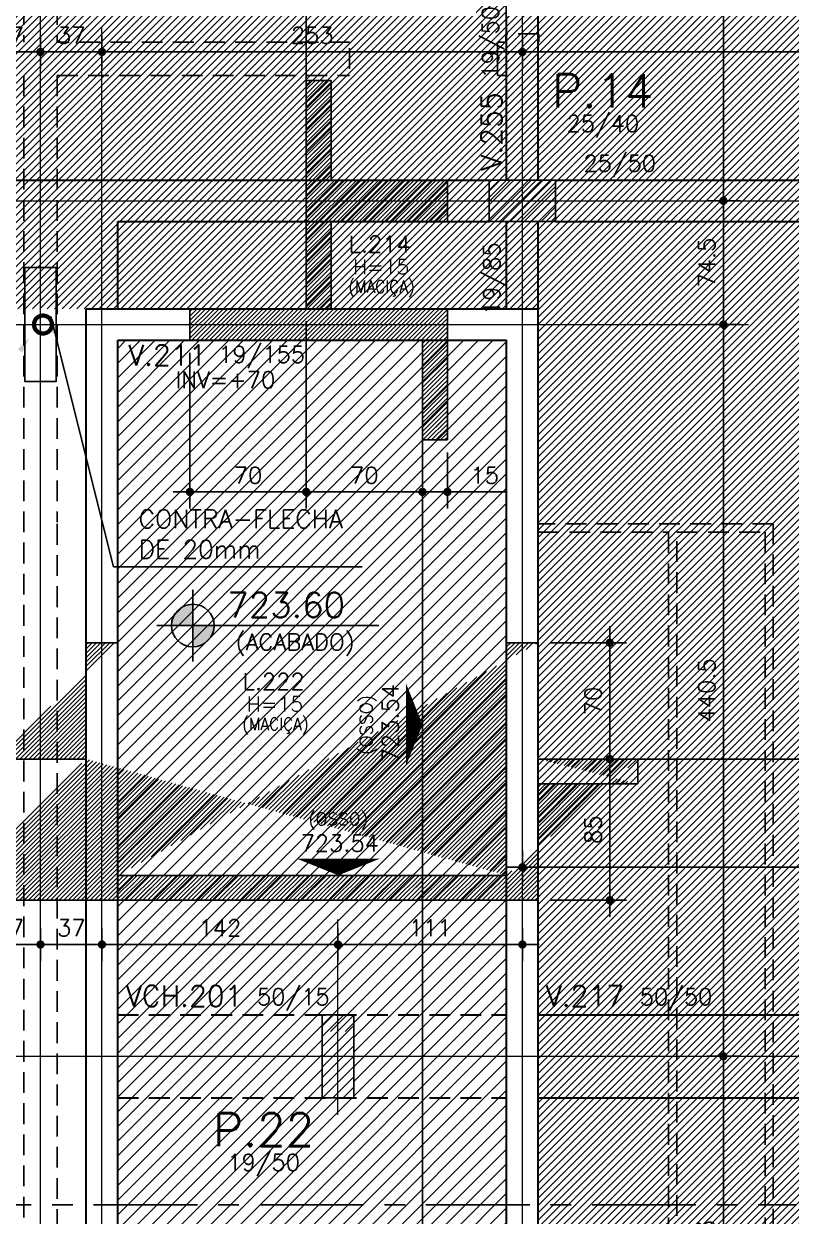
# Model space of a CAD drawing. Header units: inches. Extents: x 0 to 5940, y 0 to 4205.
# Drawn here: x 1837 to 2299, y 2613 to 3331 of the extents above; entities that cross this region are included whole.
import ezdxf
from ezdxf.enums import TextEntityAlignment as Align

# ---------------------------------------------------------------- set-up
doc = ezdxf.new("R2010")
doc.units = ezdxf.units.IN
doc.header["$LTSCALE"] = 50
doc.header["$MEASUREMENT"] = 0
doc.linetypes.add('CENTER', pattern=[2, 1.25, -0.25, 0.25, -0.25])
doc.linetypes.add('HIDDEN', pattern=[0.375, 0.25, -0.125])
for name, color, linetype in [('ALVENARIA', 10, 'HIDDEN'), ('CONTRA-FLECHA', 152, 'Continuous'), ('CORTE-FORMA', 1, 'Continuous'), ('COTA', 6, 'Continuous'), ('FO-HACHURA_PILAR-MORRE', 252, 'Continuous'), ('FO-TEXTO-LAJES', 152, 'Continuous'), ('FO-TEXTO-VIGAS', 3, 'Continuous'), ('HACHUR LAJE', 141, 'Continuous'), ('NIVEL', 3, 'Continuous'), ('NIVEL-ARQUITETURA', 3, 'Continuous'), ('P-M', 7, 'Continuous'), ('P-N', 5, 'Continuous'), ('TEXTO', 3, 'Continuous')]:
    doc.layers.add(name, color=color, linetype=linetype)
for name, color, linetype, lineweight in [('FO-Eixos', 150, 'Continuous', 5), ('FO-Textos dos pilares', 3, 'Continuous', 20), ('FO-Vigas', 2, 'Continuous', 30)]:
    doc.layers.add(name, color=color, linetype=linetype, lineweight=lineweight)
doc.styles.add('ROMANS', font='romans.shx')
doc.dimstyles.new('COTA_50', dxfattribs={"dimscale": 5, "dimtxt": 2, "dimasz": 1, "dimexe": 2, "dimexo": 1.5, "dimgap": 1, "dimtad": 1, "dimzin": 12, "dimdsep": 46, "dimtxsty": 'ROMANS', "dimblk1": 'COTA', "dimblk2": 'COTA', "dimsah": 1, "dimcen": -4, "dimdle": 1.5, "dimclrd": 6, "dimclre": 6, "dimclrt": 3, "dimadec": 0, "dimazin": 0, "dimtfac": 1, "dimtofl": 0, "dimtmove": 0, "dimatfit": 3, "dimldrblk": 'COTA', "dimfxl": 1, "dimtolj": 1, "dimtzin": 12, "dimarcsym": 0})
doc.dimstyles.new('NOTA', dxfattribs={"dimscale": 5, "dimtxt": 2, "dimasz": 2, "dimexe": 1.5, "dimexo": 2, "dimgap": 1, "dimtad": 1, "dimdec": 1, "dimzin": 12, "dimdsep": 46, "dimtxsty": 'ROMANS', "dimcen": 0.09, "dimclrd": 8, "dimclre": 8, "dimclrt": 3, "dimadec": 0, "dimazin": 0, "dimtfac": 1, "dimtdec": 1, "dimtofl": 0, "dimtmove": 0, "dimatfit": 3, "dimfxl": 1, "dimtolj": 1, "dimtzin": 12, "dimarcsym": 0})
pattern_1 = [(45, (-4340.959, 9121.8574), (-3.0935922, 3.0935922), [])]
pattern_2 = [(45, (-4662.459, 9121.8574), (-1.3258252, 1.3258252), [])]

# ---------------------------------------------------------------- blocks, each defined once
blk = doc.blocks.new('COTA')
at = {"layer": 'COTA'}
for p, q in [((0, -2), (0, 2)), ((2, 0), (-2, 0))]:
    blk.add_line(p, q, dxfattribs=at)
at = {"layer": 'COTA', "const_width": 0.5}
blk.add_lwpolyline([(-0.25, 0, 1), (0.25, 0, 1)], format="xyb", close=True, dxfattribs=at)
blk = doc.blocks.new('*D26')
at = {"layer": 'COTA', "color": 6, "lineweight": -2, "transparency": 16777216}
for p, q in [((2007.19, 3152.21), (2007.19, 3039.45)), ((2077.19, 3051.98), (2077.19, 3039.45)), ((2012.19, 3049.45), (2072.19, 3049.45))]:
    blk.add_line(p, q, dxfattribs=at)
at = {"layer": 'Defpoints', "color": 0, "transparency": 16777216}
for p in [(2007.19, 3159.71), (2077.19, 3059.48), (2077.19, 3049.45)]:
    blk.add_point(p, dxfattribs=at)
at = {"layer": 'COTA', "color": 6, "lineweight": -2, "transparency": 16777216, "xscale": 5, "yscale": 5, "zscale": 5, "rotation": 180}
blk.add_blockref('COTA', (2007.19, 3049.45), dxfattribs=at)
at = {"layer": 'COTA', "color": 6, "lineweight": -2, "transparency": 16777216, "xscale": 5, "yscale": 5, "zscale": 5}
blk.add_blockref('COTA', (2077.19, 3049.45), dxfattribs=at)
at = {"layer": 'COTA', "color": 3, "transparency": 16777216, "insert": (2042.19, 3059.45), "char_height": 10, "attachment_point": 5, "style": 'ROMANS'}
blk.add_mtext('\\A1;70', dxfattribs=at)
blk = doc.blocks.new('*D27')
at = {"layer": 'COTA', "color": 6, "lineweight": -2, "transparency": 16777216}
for p, q in [((2092.19, 3073.21), (2092.19, 3039.45)), ((2072.19, 3049.45), (2067.19, 3049.45)), ((2077.19, 3049.97), (2077.19, 3039.45)), ((2097.19, 3049.45), (2126.95, 3049.45))]:
    blk.add_line(p, q, dxfattribs=at)
at = {"layer": 'Defpoints', "color": 0, "transparency": 16777216}
for p in [(2092.19, 3080.71), (2077.19, 3057.47), (2092.19, 3049.45)]:
    blk.add_point(p, dxfattribs=at)
at = {"layer": 'COTA', "color": 6, "lineweight": -2, "transparency": 16777216, "xscale": 5, "yscale": 5, "zscale": 5}
blk.add_blockref('COTA', (2077.19, 3049.45), dxfattribs=at)
at = {"layer": 'COTA', "color": 6, "lineweight": -2, "transparency": 16777216, "xscale": 5, "yscale": 5, "zscale": 5, "rotation": 180}
blk.add_blockref('COTA', (2092.19, 3049.45), dxfattribs=at)
at = {"layer": 'COTA', "color": 3, "transparency": 16777216, "insert": (2114.57, 3059.45), "char_height": 10, "attachment_point": 5, "style": 'ROMANS'}
blk.add_mtext('\\A1;15', dxfattribs=at)
blk = doc.blocks.new('*D28')
at = {"layer": 'COTA', "color": 6, "lineweight": -2, "transparency": 16777216}
for p, q in [((1937.19, 3133.21), (1937.19, 3039.45)), ((2007.19, 3072.54), (2007.19, 3039.45)), ((2002.19, 3049.45), (1942.19, 3049.45))]:
    blk.add_line(p, q, dxfattribs=at)
at = {"layer": 'Defpoints', "color": 0, "transparency": 16777216}
for p in [(1937.19, 3140.71), (2007.19, 3080.04), (1937.19, 3049.45)]:
    blk.add_point(p, dxfattribs=at)
at = {"layer": 'COTA', "color": 6, "lineweight": -2, "transparency": 16777216, "xscale": 5, "yscale": 5, "zscale": 5, "rotation": 180}
blk.add_blockref('COTA', (1937.19, 3049.45), dxfattribs=at)
at = {"layer": 'COTA', "color": 6, "lineweight": -2, "transparency": 16777216, "xscale": 5, "yscale": 5, "zscale": 5}
blk.add_blockref('COTA', (2007.19, 3049.45), dxfattribs=at)
at = {"layer": 'COTA', "color": 3, "transparency": 16777216, "insert": (1972.19, 3059.45), "char_height": 10, "attachment_point": 5, "style": 'ROMANS'}
blk.add_mtext('\\A1;70', dxfattribs=at)
blk = doc.blocks.new('*D82')
at = {"layer": 'COTA', "color": 6, "lineweight": -2, "transparency": 16777216}
for p, q in [((1810.3, 3314.53), (1810.3, 3324.31)), ((1847.3, 3314.53), (1847.3, 3324.31)), ((1815.3, 3314.31), (1842.3, 3314.31))]:
    blk.add_line(p, q, dxfattribs=at)
at = {"layer": 'Defpoints', "color": 0, "transparency": 16777216}
for p in [(1847.3, 3314.31), (1810.3, 3307.03), (1847.3, 3307.03)]:
    blk.add_point(p, dxfattribs=at)
at = {"layer": 'COTA', "color": 6, "lineweight": -2, "transparency": 16777216, "xscale": 5, "yscale": 5, "zscale": 5, "rotation": 180}
blk.add_blockref('COTA', (1810.3, 3314.31), dxfattribs=at)
at = {"layer": 'COTA', "color": 6, "lineweight": -2, "transparency": 16777216, "xscale": 5, "yscale": 5, "zscale": 5}
blk.add_blockref('COTA', (1847.3, 3314.31), dxfattribs=at)
at = {"layer": 'COTA', "color": 3, "transparency": 16777216, "insert": (1828.8, 3324.31), "char_height": 10, "attachment_point": 5, "style": 'ROMANS'}
blk.add_mtext('\\A1;37', dxfattribs=at)
blk = doc.blocks.new('*D83')
at = {"layer": 'COTA', "color": 6, "lineweight": -2, "transparency": 16777216}
for p, q in [((1847.3, 3314.53), (1847.3, 3324.31)), ((1884.3, 3314.53), (1884.3, 3324.31)), ((1852.3, 3314.31), (1879.3, 3314.31))]:
    blk.add_line(p, q, dxfattribs=at)
at = {"layer": 'Defpoints', "color": 0, "transparency": 16777216}
for p in [(1884.3, 3314.31), (1847.3, 3307.03), (1884.3, 3307.03)]:
    blk.add_point(p, dxfattribs=at)
at = {"layer": 'COTA', "color": 6, "lineweight": -2, "transparency": 16777216, "xscale": 5, "yscale": 5, "zscale": 5, "rotation": 180}
blk.add_blockref('COTA', (1847.3, 3314.31), dxfattribs=at)
at = {"layer": 'COTA', "color": 6, "lineweight": -2, "transparency": 16777216, "xscale": 5, "yscale": 5, "zscale": 5}
blk.add_blockref('COTA', (1884.3, 3314.31), dxfattribs=at)
at = {"layer": 'COTA', "color": 3, "transparency": 16777216, "insert": (1865.8, 3324.31), "char_height": 10, "attachment_point": 5, "style": 'ROMANS'}
blk.add_mtext('\\A1;37', dxfattribs=at)
blk = doc.blocks.new('*D84')
at = {"layer": 'COTA', "color": 6, "lineweight": -2, "transparency": 16777216}
for p, q in [((1884.3, 3313.06), (1884.3, 3324.31)), ((2137.3, 3313.06), (2137.3, 3324.31)), ((1889.3, 3314.31), (2132.3, 3314.31))]:
    blk.add_line(p, q, dxfattribs=at)
at = {"layer": 'Defpoints', "color": 0, "transparency": 16777216}
for p in [(2137.3, 3314.31), (1884.3, 3305.56), (2137.3, 3305.56)]:
    blk.add_point(p, dxfattribs=at)
at = {"layer": 'COTA', "color": 6, "lineweight": -2, "transparency": 16777216, "xscale": 5, "yscale": 5, "zscale": 5, "rotation": 180}
blk.add_blockref('COTA', (1884.3, 3314.31), dxfattribs=at)
at = {"layer": 'COTA', "color": 6, "lineweight": -2, "transparency": 16777216, "xscale": 5, "yscale": 5, "zscale": 5}
blk.add_blockref('COTA', (2137.3, 3314.31), dxfattribs=at)
at = {"layer": 'COTA', "color": 3, "transparency": 16777216, "insert": (2010.8, 3324.31), "char_height": 10, "attachment_point": 5, "style": 'ROMANS'}
blk.add_mtext('\\A1;253', dxfattribs=at)
blk = doc.blocks.new('*D85')
at = {"layer": 'COTA', "color": 6, "lineweight": -2, "transparency": 16777216}
for p, q in [((2137.3, 3313), (2137.3, 3324.31)), ((2650.3, 3313), (2650.3, 3324.31)), ((2142.3, 3314.31), (2645.3, 3314.31))]:
    blk.add_line(p, q, dxfattribs=at)
at = {"layer": 'Defpoints', "color": 0, "transparency": 16777216}
for p in [(2650.3, 3314.31), (2137.3, 3305.5), (2650.3, 3305.5)]:
    blk.add_point(p, dxfattribs=at)
at = {"layer": 'COTA', "color": 6, "lineweight": -2, "transparency": 16777216, "xscale": 5, "yscale": 5, "zscale": 5, "rotation": 180}
blk.add_blockref('COTA', (2137.3, 3314.31), dxfattribs=at)
at = {"layer": 'COTA', "color": 6, "lineweight": -2, "transparency": 16777216, "xscale": 5, "yscale": 5, "zscale": 5}
blk.add_blockref('COTA', (2650.3, 3314.31), dxfattribs=at)
at = {"layer": 'COTA', "color": 3, "transparency": 16777216, "insert": (2393.8, 3324.31), "char_height": 10, "attachment_point": 5, "style": 'ROMANS'}
blk.add_mtext('\\A1;513', dxfattribs=at)
blk = doc.blocks.new('*D95')
at = {"layer": 'COTA', "color": 6, "lineweight": -2, "transparency": 16777216}
for p, q in [((2137.3, 2820.08), (2137.3, 2833.49)), ((2556.55, 2820.08), (2556.55, 2833.49)), ((2551.55, 2823.49), (2142.3, 2823.49))]:
    blk.add_line(p, q, dxfattribs=at)
at = {"layer": 'Defpoints', "color": 0, "transparency": 16777216}
for p in [(2137.3, 2823.49), (2137.3, 2812.58), (2556.55, 2812.58)]:
    blk.add_point(p, dxfattribs=at)
at = {"layer": 'COTA', "color": 6, "lineweight": -2, "transparency": 16777216, "xscale": 5, "yscale": 5, "zscale": 5, "rotation": 180}
blk.add_blockref('COTA', (2137.3, 2823.49), dxfattribs=at)
at = {"layer": 'COTA', "color": 6, "lineweight": -2, "transparency": 16777216, "xscale": 5, "yscale": 5, "zscale": 5}
blk.add_blockref('COTA', (2556.55, 2823.49), dxfattribs=at)
at = {"layer": 'COTA', "color": 3, "transparency": 16777216, "insert": (2346.93, 2833.49), "char_height": 10, "attachment_point": 5, "style": 'ROMANS'}
blk.add_mtext('\\A1;419.25', dxfattribs=at)
blk = doc.blocks.new('*D96')
at = {"layer": 'COTA', "color": 6, "lineweight": -2, "transparency": 16777216}
for p, q in [((1884.3, 2779.77), (1884.3, 2786.98)), ((2026.3, 2779.77), (2026.3, 2786.98)), ((1889.3, 2776.98), (2021.3, 2776.98))]:
    blk.add_line(p, q, dxfattribs=at)
at = {"layer": 'Defpoints', "color": 0, "transparency": 16777216}
for p in [(1884.3, 2772.27), (2026.3, 2776.98), (2026.3, 2772.27)]:
    blk.add_point(p, dxfattribs=at)
at = {"layer": 'COTA', "color": 6, "lineweight": -2, "transparency": 16777216, "xscale": 5, "yscale": 5, "zscale": 5, "rotation": 180}
blk.add_blockref('COTA', (1884.3, 2776.98), dxfattribs=at)
at = {"layer": 'COTA', "color": 6, "lineweight": -2, "transparency": 16777216, "xscale": 5, "yscale": 5, "zscale": 5}
blk.add_blockref('COTA', (2026.3, 2776.98), dxfattribs=at)
at = {"layer": 'COTA', "color": 3, "transparency": 16777216, "insert": (1955.3, 2786.98), "char_height": 10, "attachment_point": 5, "style": 'ROMANS'}
blk.add_mtext('\\A1;142', dxfattribs=at)
blk = doc.blocks.new('*D97')
at = {"layer": 'COTA', "color": 6, "lineweight": -2, "transparency": 16777216}
for p, q in [((2026.3, 2776.63), (2026.3, 2786.98)), ((2137.3, 2776.63), (2137.3, 2786.98)), ((2031.3, 2776.98), (2132.3, 2776.98))]:
    blk.add_line(p, q, dxfattribs=at)
at = {"layer": 'Defpoints', "color": 0, "transparency": 16777216}
for p in [(2137.3, 2776.98), (2026.3, 2769.13), (2137.3, 2769.13)]:
    blk.add_point(p, dxfattribs=at)
at = {"layer": 'COTA', "color": 6, "lineweight": -2, "transparency": 16777216, "xscale": 5, "yscale": 5, "zscale": 5, "rotation": 180}
blk.add_blockref('COTA', (2026.3, 2776.98), dxfattribs=at)
at = {"layer": 'COTA', "color": 6, "lineweight": -2, "transparency": 16777216, "xscale": 5, "yscale": 5, "zscale": 5}
blk.add_blockref('COTA', (2137.3, 2776.98), dxfattribs=at)
at = {"layer": 'COTA', "color": 3, "transparency": 16777216, "insert": (2081.8, 2786.98), "char_height": 10, "attachment_point": 5, "style": 'ROMANS'}
blk.add_mtext('\\A1;111', dxfattribs=at)
blk = doc.blocks.new('*D99')
at = {"layer": 'COTA', "color": 6, "lineweight": -2, "transparency": 16777216}
for p, q in [((1847.3, 2780.59), (1847.3, 2766.98)), ((1884.3, 2780.59), (1884.3, 2766.98)), ((1879.3, 2776.98), (1852.3, 2776.98))]:
    blk.add_line(p, q, dxfattribs=at)
at = {"layer": 'Defpoints', "color": 0, "transparency": 16777216}
for p in [(1847.3, 2788.09), (1884.3, 2788.09), (1847.3, 2776.98)]:
    blk.add_point(p, dxfattribs=at)
at = {"layer": 'COTA', "color": 6, "lineweight": -2, "transparency": 16777216, "xscale": 5, "yscale": 5, "zscale": 5, "rotation": 180}
blk.add_blockref('COTA', (1847.3, 2776.98), dxfattribs=at)
at = {"layer": 'COTA', "color": 6, "lineweight": -2, "transparency": 16777216, "xscale": 5, "yscale": 5, "zscale": 5}
blk.add_blockref('COTA', (1884.3, 2776.98), dxfattribs=at)
at = {"layer": 'COTA', "color": 3, "transparency": 16777216, "insert": (1865.8, 2786.98), "char_height": 10, "attachment_point": 5, "style": 'ROMANS'}
blk.add_mtext('\\A1;37', dxfattribs=at)
blk = doc.blocks.new('*D100')
at = {"layer": 'COTA', "color": 6, "lineweight": -2, "transparency": 16777216}
for p, q in [((1810.3, 2777.56), (1810.3, 2766.98)), ((1842.3, 2776.98), (1815.3, 2776.98)), ((1847.3, 2777.56), (1847.3, 2766.98))]:
    blk.add_line(p, q, dxfattribs=at)
at = {"layer": 'Defpoints', "color": 0, "transparency": 16777216}
for p in [(1810.3, 2785.06), (1847.3, 2785.06), (1810.3, 2776.98)]:
    blk.add_point(p, dxfattribs=at)
at = {"layer": 'COTA', "color": 6, "lineweight": -2, "transparency": 16777216, "xscale": 5, "yscale": 5, "zscale": 5, "rotation": 180}
blk.add_blockref('COTA', (1810.3, 2776.98), dxfattribs=at)
at = {"layer": 'COTA', "color": 6, "lineweight": -2, "transparency": 16777216, "xscale": 5, "yscale": 5, "zscale": 5}
blk.add_blockref('COTA', (1847.3, 2776.98), dxfattribs=at)
at = {"layer": 'COTA', "color": 3, "transparency": 16777216, "insert": (1828.8, 2786.98), "char_height": 10, "attachment_point": 5, "style": 'ROMANS'}
blk.add_mtext('\\A1;37', dxfattribs=at)
blk = doc.blocks.new('*D231')
at = {"layer": 'COTA', "color": 6, "lineweight": -2, "transparency": 16777216}
for p, q in [((2154.3, 2958.63), (2199.87, 2958.63)), ((2189.87, 2893.63), (2189.87, 2953.63)), ((2190.03, 2888.63), (2199.87, 2888.63))]:
    blk.add_line(p, q, dxfattribs=at)
at = {"layer": 'Defpoints', "color": 0, "transparency": 16777216}
for p in [(2146.8, 2958.63), (2189.87, 2958.63), (2182.53, 2888.63)]:
    blk.add_point(p, dxfattribs=at)
at = {"layer": 'COTA', "color": 6, "lineweight": -2, "transparency": 16777216, "xscale": 5, "yscale": 5, "zscale": 5}
for p, rotation in [((2189.87, 2958.63), 90), ((2189.87, 2888.63), 270)]:
    blk.add_blockref('COTA', p, dxfattribs=dict(at, rotation=rotation))
at = {"layer": 'COTA', "color": 3, "transparency": 16777216, "insert": (2179.87, 2923.63), "char_height": 10, "attachment_point": 5, "rotation": 90, "style": 'ROMANS'}
blk.add_mtext('\\A1;70', dxfattribs=at)
blk = doc.blocks.new('*D232')
at = {"layer": 'COTA', "color": 6, "lineweight": -2, "transparency": 16777216}
for p, q in [((2190.03, 2888.63), (2199.87, 2888.63)), ((2189.87, 2883.63), (2189.87, 2808.63)), ((2154.3, 2803.63), (2199.87, 2803.63))]:
    blk.add_line(p, q, dxfattribs=at)
at = {"layer": 'Defpoints', "color": 0, "transparency": 16777216}
for p in [(2182.53, 2888.63), (2146.8, 2803.63), (2189.87, 2803.63)]:
    blk.add_point(p, dxfattribs=at)
at = {"layer": 'COTA', "color": 6, "lineweight": -2, "transparency": 16777216, "xscale": 5, "yscale": 5, "zscale": 5}
for p, rotation in [((2189.87, 2888.63), 90), ((2189.87, 2803.63), 270)]:
    blk.add_blockref('COTA', p, dxfattribs=dict(at, rotation=rotation))
at = {"layer": 'COTA', "color": 3, "transparency": 16777216, "insert": (2179.87, 2846.13), "char_height": 10, "attachment_point": 5, "rotation": 90, "style": 'ROMANS'}
blk.add_mtext('\\A1;85', dxfattribs=at)
blk = doc.blocks.new('*D233')
at = {"layer": 'COTA', "color": 6, "lineweight": -2, "transparency": 16777216}
for p, q in [((2256.34, 3561.21), (2268.27, 3561.21)), ((2258.27, 3229.71), (2258.27, 3556.21)), ((2256.34, 3224.71), (2268.27, 3224.71))]:
    blk.add_line(p, q, dxfattribs=at)
at = {"layer": 'Defpoints', "color": 0, "transparency": 16777216}
for p in [(2248.84, 3561.21), (2258.27, 3561.21), (2248.84, 3224.71)]:
    blk.add_point(p, dxfattribs=at)
at = {"layer": 'COTA', "color": 6, "lineweight": -2, "transparency": 16777216, "xscale": 5, "yscale": 5, "zscale": 5}
for p, rotation in [((2258.27, 3561.21), 90), ((2258.27, 3224.71), 270)]:
    blk.add_blockref('COTA', p, dxfattribs=dict(at, rotation=rotation))
at = {"layer": 'COTA', "color": 3, "transparency": 16777216, "insert": (2248.27, 3392.96), "char_height": 10, "attachment_point": 5, "rotation": 90, "style": 'ROMANS'}
blk.add_mtext('\\A1;336.5', dxfattribs=at)
blk = doc.blocks.new('*D234')
at = {"layer": 'COTA', "color": 6, "lineweight": -2, "transparency": 16777216}
for p, q in [((2256.79, 3224.71), (2268.27, 3224.71)), ((2258.27, 3219.71), (2258.27, 3155.21)), ((2256.79, 3150.21), (2268.27, 3150.21))]:
    blk.add_line(p, q, dxfattribs=at)
at = {"layer": 'Defpoints', "color": 0, "transparency": 16777216}
for p in [(2249.29, 3224.71), (2249.29, 3150.21), (2258.27, 3150.21)]:
    blk.add_point(p, dxfattribs=at)
at = {"layer": 'COTA', "color": 6, "lineweight": -2, "transparency": 16777216, "xscale": 5, "yscale": 5, "zscale": 5}
for p, rotation in [((2258.27, 3224.71), 90), ((2258.27, 3150.21), 270)]:
    blk.add_blockref('COTA', p, dxfattribs=dict(at, rotation=rotation))
at = {"layer": 'COTA', "color": 3, "transparency": 16777216, "insert": (2248.27, 3187.46), "char_height": 10, "attachment_point": 5, "rotation": 90, "style": 'ROMANS'}
blk.add_mtext('\\A1;74.5', dxfattribs=at)
blk = doc.blocks.new('*D362')
at = {"layer": 'COTA', "color": 6, "lineweight": -2, "transparency": 16777216}
for p, q in [((2255.14, 2709.71), (2268.27, 2709.71)), ((2258.27, 2491.71), (2258.27, 2704.71)), ((2255.14, 2486.71), (2268.27, 2486.71))]:
    blk.add_line(p, q, dxfattribs=at)
at = {"layer": 'Defpoints', "color": 0, "transparency": 16777216}
for p in [(2247.64, 2709.71), (2258.27, 2709.71), (2247.64, 2486.71)]:
    blk.add_point(p, dxfattribs=at)
at = {"layer": 'COTA', "color": 6, "lineweight": -2, "transparency": 16777216, "xscale": 5, "yscale": 5, "zscale": 5}
for p, rotation in [((2258.27, 2709.71), 90), ((2258.27, 2486.71), 270)]:
    blk.add_blockref('COTA', p, dxfattribs=dict(at, rotation=rotation))
at = {"layer": 'COTA', "color": 3, "transparency": 16777216, "insert": (2248.27, 2598.21), "char_height": 10, "attachment_point": 5, "rotation": 90, "style": 'ROMANS'}
blk.add_mtext('\\A1;223', dxfattribs=at)
blk = doc.blocks.new('*D363')
at = {"layer": 'COTA', "color": 6, "lineweight": -2, "transparency": 16777216}
for p, q in [((2252.46, 3150.21), (2268.27, 3150.21)), ((2258.27, 2714.71), (2258.27, 3145.21)), ((2252.46, 2709.71), (2268.27, 2709.71))]:
    blk.add_line(p, q, dxfattribs=at)
at = {"layer": 'Defpoints', "color": 0, "transparency": 16777216}
for p in [(2244.96, 3150.21), (2258.27, 3150.21), (2244.96, 2709.71)]:
    blk.add_point(p, dxfattribs=at)
at = {"layer": 'COTA', "color": 6, "lineweight": -2, "transparency": 16777216, "xscale": 5, "yscale": 5, "zscale": 5}
for p, rotation in [((2258.27, 3150.21), 90), ((2258.27, 2709.71), 270)]:
    blk.add_blockref('COTA', p, dxfattribs=dict(at, rotation=rotation))
at = {"layer": 'COTA', "color": 3, "transparency": 16777216, "insert": (2248.27, 2929.96), "char_height": 10, "attachment_point": 5, "rotation": 90, "style": 'ROMANS'}
blk.add_mtext('\\A1;440.5', dxfattribs=at)

msp = doc.modelspace()

# ---------------------------------------------------------------- hatches: boundary and pattern name
at = {"layer": 'CORTE-FORMA'}
h = msp.add_hatch(dxfattribs=at)
h.set_pattern_fill('ANSI31', color=70, scale=15)
h.set_pattern_definition(pattern_2)
h.paths.add_polyline_path([(2022.192, 3237.207), (2022.192, 3297.207), (2007.192, 3297.207), (2007.192, 3159.707), (1937.192, 3159.707), (1937.192, 3140.707), (2077.192, 3140.707), (2077.192, 3080.707), (2092.192, 3080.707), (2092.192, 3159.707), (2022.192, 3159.707), (2022.192, 3212.207), (2092.192, 3212.207), (2092.192, 3237.207)])
h = msp.add_hatch(dxfattribs=at)
h.set_pattern_fill('ANSI31', color=70, scale=15)
h.set_pattern_definition(pattern_2)
edge = h.paths.add_edge_path()
edge.add_line((1487.804, 2888.63), (1487.804, 2873.63))
edge.add_line((1547.804, 2888.63), (1544.804, 2888.63))
edge.add_line((1544.804, 2888.63), (1487.804, 2888.63))
edge.add_line((1547.804, 2873.63), (1487.804, 2873.63))
edge.add_line((1547.804, 2958.63), (1547.804, 2903.63))
edge.add_line((1547.804, 2903.63), (1547.804, 2888.63))
edge.add_line((1566.804, 2958.63), (1566.804, 2818.63))
edge.add_line((1566.804, 2958.63), (1547.804, 2958.63))
edge.add_line((1547.804, 2803.63), (1547.804, 2873.63))
edge.add_line((2146.804, 2803.63), (1547.804, 2803.63))
edge.add_line((1800.804, 2818.63), (1773.804, 2818.63))
edge.add_line((1773.804, 2818.63), (1570.804, 2818.63))
edge.add_line((1570.804, 2818.63), (1566.804, 2818.63))
edge.add_line((1819.804, 2958.63), (1819.804, 2888.63))
edge.add_line((1819.804, 2958.63), (1800.804, 2958.63))
edge.add_line((1800.804, 2958.63), (1800.804, 2818.63))
edge.add_line((1874.804, 2888.63), (1859.304, 2888.63))
edge.add_line((1859.304, 2888.63), (1856.804, 2888.63))
edge.add_line((1856.804, 2888.63), (1837.804, 2888.63))
edge.add_line((1837.804, 2888.63), (1835.304, 2888.63))
edge.add_line((1835.304, 2888.63), (1819.804, 2888.63))
edge.add_line((1893.804, 2958.63), (1893.804, 2818.63))
edge.add_line((1893.804, 2958.63), (1874.804, 2958.63))
edge.add_line((1874.804, 2958.63), (1874.804, 2888.63))
edge.add_line((2127.804, 2818.63), (2123.804, 2818.63))
edge.add_line((2123.804, 2818.63), (1920.804, 2818.63))
edge.add_line((1920.804, 2818.63), (1893.804, 2818.63))
edge.add_line((2146.804, 2958.63), (2146.804, 2903.63))
edge.add_line((2146.804, 2903.63), (2146.804, 2888.63))
edge.add_line((2146.804, 2958.63), (2127.804, 2958.63))
edge.add_line((2127.804, 2958.63), (2127.804, 2818.63))
edge.add_line((2146.804, 2873.63), (2146.804, 2803.63))
edge.add_line((2206.804, 2888.63), (2206.804, 2873.63))
edge.add_line((2206.804, 2888.63), (2149.804, 2888.63))
edge.add_line((2149.804, 2888.63), (2146.804, 2888.63))
edge.add_line((2206.804, 2873.63), (2146.804, 2873.63))
at = {"layer": 'FO-HACHURA_PILAR-MORRE'}
h = msp.add_hatch(dxfattribs=at)
h.set_pattern_fill('ANSI31', color=256, scale=35)
h.set_pattern_definition(pattern_1)
h.paths.add_polyline_path([(2117.304, 3237.207), (2117.304, 3224.707), (2117.304, 3212.207), (2137.304, 3212.207), (2157.304, 3212.207), (2157.304, 3224.707), (2157.304, 3237.207), (2137.304, 3237.207)])
h = msp.add_hatch(dxfattribs=at)
h.set_pattern_fill('ANSI31', color=256, scale=35)
h.set_pattern_definition(pattern_1)
h.paths.add_polyline_path([(2035.804, 2734.707), (2026.304, 2734.707), (2016.804, 2734.707), (2016.804, 2709.707), (2016.804, 2684.707), (2026.304, 2684.707), (2035.804, 2684.707), (2035.804, 2709.707)])
at = {"layer": 'HACHUR LAJE'}
h = msp.add_hatch(dxfattribs=at)
h.set_pattern_fill('ANSI31', color=21, scale=25)
h.set_pattern_definition([(45, (-4662.459, 9121.8574), (-2.2097087, 2.2097087), [])])
h.paths.add_polyline_path([(2632.304, 3729.683), (2146.804, 3724.194), (2146.804, 3551.707), (1547.804, 3551.707), (1547.804, 3717.422), (1078.304, 3712.114), (1078.304, 3212.207), (1077.804, 3212.207), (1077.804, 2266.207), (1547.804, 2266.207), (1547.804, 3159.707), (2146.804, 3159.707), (2146.804, 2266.207), (2632.804, 2266.207), (2632.804, 3212.207), (2632.304, 3212.207)])
h = msp.add_hatch(dxfattribs=at)
h.set_pattern_fill('ANSI31', color=256, scale=50)
h.set_pattern_definition([(45, (-4662.459, 9121.8574), (-4.4194174, 4.4194174), [])])
h.paths.add_polyline_path([(1893.804, 2496.207), (2127.804, 2496.207), (2127.804, 3140.707), (1893.804, 3140.707)])
h.paths.add_polyline_path([(2016.804, 2724.707), (2035.804, 2724.707), (2035.804, 2704.707), (2035.804, 2684.707), (2016.804, 2684.707), (2016.804, 2704.707)], flags=16)
at = {"layer": 'NIVEL-ARQUITETURA'}
h = msp.add_hatch(color=1, dxfattribs=at)
h.paths.add_polyline_path([(1950.798, 2964.085), (1951.774, 2968.993), (1938.949, 2968.993), (1938.949, 2960.065), (1944.269, 2957.42), (1948.018, 2959.925)])
h.paths.add_polyline_path([(1938.949, 2960.065), (1938.949, 2956.168), (1943.857, 2957.145), (1944.269, 2957.42)])
h.paths.add_polyline_path([(1938.949, 2981.818), (1934.041, 2980.842), (1929.881, 2978.062), (1927.101, 2973.901), (1926.124, 2968.993), (1938.949, 2968.993)])

# ---------------------------------------------------------------- linework, layer by layer
at = {"layer": 'ALVENARIA'}
for p, q in [((2127.27, 3325.172), (2127.27, 3322.172)), ((2147.27, 3325.172), (2127.27, 3325.172)), ((2147.27, 3325.172), (2147.27, 3321.172)), ((2033.27, 3304.172), (2033.27, 3320.172)), ((2122.27, 3320.172), (2126.27, 3320.172)), ((2122.27, 3315.672), (2122.27, 3320.172)), ((2122.27, 3304.172), (2122.27, 3315.672)), ((2122.27, 3300.172), (2122.27, 3304.172)), ((2122.27, 3300.172), (2122.27, 3304.172)), ((2122.27, 3300.172), (2127.27, 3300.172)), ((1857.27, 3035.172), (1857.27, 3031.172)), ((1857.27, 3030.172), (1857.27, 1954.672))]:
    msp.add_line(p, q, dxfattribs=at)
at = {"layer": 'ALVENARIA', "flags": 128}
for points in [[(1837.338, 3530.707), (1837.338, 3320.172)], [(1857.27, 3530.707), (1857.27, 3320.172)], [(1857.27, 3530.707), (1857.27, 3320.172)], [(2127.27, 3325.172), (2127.27, 3320.172)], [(2147.27, 3320.172), (2147.27, 3325.172)], [(2033.27, 3320.172), (1857.27, 3320.172)], [(2127.27, 3320.172), (2122.27, 3320.172)], [(1837.338, 3300.172), (1837.338, 1974.672), (1085.304, 1974.672)], [(1857.27, 3300.172), (2033.27, 3300.172)], [(1857.27, 3300.172), (1857.27, 3035.172)], [(2122.27, 3300.172), (2127.27, 3300.172)], [(2288.304, 3030.207), (2146.804, 3030.207)], [(2288.304, 2249.207), (2288.304, 3030.207)], [(2146.804, 3025.207), (2225.304, 3025.207)], [(2225.304, 3025.207), (2225.304, 2323.309)], [(2230.304, 3025.207), (2283.304, 3025.207)], [(2230.304, 2332.309), (2230.304, 3025.207)], [(2283.304, 3025.207), (2283.304, 2332.309)]]:
    msp.add_lwpolyline(points, dxfattribs=at)
at = {"layer": 'CONTRA-FLECHA', "linetype": 'Continuous', "const_width": 2.56}
msp.add_lwpolyline([(1844.969, 3146.389, 1), (1852.605, 3154.025, 1)], format="xyb", close=True, dxfattribs=at)
at = {"layer": 'CORTE-FORMA', "color": 8}
for p, q in [((2007.192, 3491.707), (2007.192, 3297.207)), ((2206.804, 2888.63), (2572.804, 2888.63))]:
    msp.add_line(p, q, dxfattribs=at)
at = {"layer": 'CORTE-FORMA'}
for p, q in [((2007.192, 3159.707), (2007.192, 3297.207)), ((2022.192, 3237.207), (2022.192, 3297.207)), ((2022.192, 3237.207), (2092.192, 3237.207)), ((2092.192, 3212.207), (2092.192, 3237.207)), ((2022.192, 3212.207), (2092.192, 3212.207)), ((2022.192, 3159.707), (2022.192, 3212.207)), ((2007.192, 3159.707), (1937.192, 3159.707)), ((2022.192, 3159.707), (2092.192, 3159.707)), ((2092.192, 3159.707), (2092.192, 3080.707)), ((1874.804, 2958.63), (1874.804, 2888.63)), ((1893.804, 2958.63), (1874.804, 2958.63)), ((1893.804, 2958.63), (1893.804, 2818.63)), ((2127.804, 2958.63), (2127.804, 2818.63)), ((2146.804, 2958.63), (2127.804, 2958.63)), ((2206.804, 2873.63), (2146.804, 2873.63)), ((2146.804, 2873.63), (2146.804, 2803.63)), ((2146.804, 2803.63), (1547.804, 2803.63))]:
    msp.add_line(p, q, dxfattribs=at)
at = {"layer": 'CORTE-FORMA', "color": 70}
for p, q in [((2007.192, 3297.207), (2022.192, 3297.207)), ((2077.192, 3080.707), (2092.192, 3080.707)), ((2206.804, 2888.63), (2206.804, 2873.63))]:
    msp.add_line(p, q, dxfattribs=at)
at = {"layer": 'CORTE-FORMA', "flags": 128}
for points in [[(1937.192, 3159.707), (1937.192, 3140.707), (2077.192, 3140.707), (2077.192, 3080.707)], [(2146.804, 2958.63), (2146.804, 2903.63), (2146.804, 2888.63)], [(1874.804, 2888.63), (1859.304, 2888.63), (1856.804, 2888.63), (1837.804, 2888.63), (1835.304, 2888.63), (1819.804, 2888.63)], [(2206.804, 2888.63), (2149.804, 2888.63), (2146.804, 2888.63)], [(2127.804, 2818.63), (2123.804, 2818.63), (1920.804, 2818.63), (1893.804, 2818.63)]]:
    msp.add_lwpolyline(points, dxfattribs=at)
at = {"layer": 'CORTE-FORMA', "color": 8, "flags": 128}
msp.add_lwpolyline([(2077.192, 3080.707), (2077.192, 2576.207)], dxfattribs=at)
at = {"layer": 'FO-Eixos'}
for p, q in [((1847.304, 1775.952), (1847.304, 3902.756)), ((2137.304, 2035.401), (2137.304, 3902.756)), ((1884.304, 2035.401), (1884.304, 3329.312)), ((219.571, 3224.707), (3166.676, 3224.707)), ((1424.3, 3150.207), (2273.274, 3150.207)), ((2026.304, 2674.535), (2026.304, 2791.977)), ((219.571, 2709.707), (3542.289, 2709.707))]:
    msp.add_line(p, q, dxfattribs=at)
at = {"layer": 'FO-Vigas'}
for p, q in [((2127.804, 3237.207), (2127.804, 3530.707)), ((2146.804, 3237.207), (2146.804, 3530.707)), ((1577.304, 3237.207), (1847.304, 3237.207)), ((1777.804, 3237.207), (1916.804, 3237.207)), ((1847.304, 3237.207), (2117.304, 3237.207)), ((2157.304, 3237.207), (2622.304, 3237.207)), ((1893.804, 3212.207), (2117.304, 3212.207)), ((1893.804, 3159.707), (1893.804, 3212.207)), ((2127.804, 3159.707), (2127.804, 3212.207)), ((2146.804, 2099.207), (2146.804, 3212.207)), ((2157.304, 3212.207), (2622.304, 3212.207)), ((1874.804, 3159.707), (2146.804, 3159.707)), ((1874.804, 2247.207), (1874.804, 3159.707)), ((1893.804, 3140.707), (2127.804, 3140.707)), ((1893.804, 2496.207), (1893.804, 3140.707)), ((2127.804, 2496.207), (2127.804, 3140.707)), ((2146.804, 2734.707), (2547.054, 2734.707)), ((2146.804, 2684.707), (2547.054, 2684.707))]:
    msp.add_line(p, q, dxfattribs=at)
at = {"layer": 'FO-Vigas', "linetype": 'HIDDEN'}
for p, q in [((1893.804, 2734.707), (2127.804, 2734.707)), ((1893.804, 2684.707), (2127.804, 2684.707))]:
    msp.add_line(p, q, dxfattribs=at)
at = {"layer": 'NIVEL', "color": 1}
for points in [[(2077.192, 2909.354, 0, 50, 0), (2067.192, 2909.354, 50, 50, 0)], [(2026.518, 2818.63, 0, 50, 0), (2026.518, 2828.63, 50, 50, 0)]]:
    msp.add_lwpolyline(points, format="xyseb", dxfattribs=at)
at = {"layer": 'NIVEL-ARQUITETURA', "color": 1}
for p, q in [((1938.949, 2990.536), (1938.949, 2947.451)), ((1917.407, 2968.993), (2050.822, 2968.993))]:
    msp.add_line(p, q, dxfattribs=at)
msp.add_circle((1938.949, 2968.993), 12.825, dxfattribs=at)
at = {"layer": 'P-M'}
for points in [[(2117.304, 3237.207), (2117.304, 3224.707), (2117.304, 3212.207), (2137.304, 3212.207), (2157.304, 3212.207), (2157.304, 3224.707), (2157.304, 3237.207), (2137.304, 3237.207), (2117.304, 3237.207)], [(2035.804, 2734.707), (2026.304, 2734.707), (2016.804, 2734.707), (2016.804, 2709.707), (2016.804, 2684.707), (2026.304, 2684.707), (2035.804, 2684.707), (2035.804, 2709.707), (2035.804, 2734.707)]]:
    msp.add_lwpolyline(points, close=True, dxfattribs=at)
at = {"layer": 'P-N'}
msp.add_lwpolyline([(1856.804, 3184.457), (1847.304, 3184.457), (1837.804, 3184.457), (1837.804, 3150.207), (1837.804, 3115.957), (1847.304, 3115.957), (1856.804, 3115.957), (1856.804, 3150.207), (1856.804, 3184.457)], close=True, dxfattribs=at)
at = {"layer": 'TEXTO', "color": 8, "linetype": 'CENTER'}
msp.add_line((1379.248, 2620.225), (2301.748, 2620.225), dxfattribs=at)
at = {"layer": 'TEXTO', "color": 8}
msp.add_solid([(1833.705, 3135.222), (1836.445, 3133.325), (1840.767, 3142.495)], dxfattribs=at)

# ---------------------------------------------------------------- texts
at = {"layer": 'CONTRA-FLECHA', "insert": (1906.319, 3024.035), "char_height": 11, "attachment_point": 4, "style": 'ROMANS'}
msp.add_mtext('{\\Fromans.shx;CONTRA-FLECHA\\PDE 20mm}', dxfattribs=at)
at = {"layer": 'FO-TEXTO-LAJES', "style": 'ROMANS'}
for s, p in [('L.214', (2032.832, 3193.534)), ('L.222', (1968.983, 2930.298))]:
    msp.add_text(s, height=10, dxfattribs=at).set_placement(p)
at = {"layer": 'FO-TEXTO-LAJES', "color": 3, "style": 'ROMANS'}
for p in [(2035.259, 3180.453), (1971.41, 2917.216)]:
    msp.add_text('H=15', height=9, dxfattribs=at).set_placement(p)
at = {"layer": 'FO-TEXTO-LAJES', "color": 4, "style": 'ROMANS', "width": 0.9}
for p in [(2032.514, 3169.235), (1968.664, 2905.999)]:
    msp.add_text('(MACIÇA)', height=7.5, dxfattribs=at).set_placement(p)
at = {"layer": 'FO-TEXTO-VIGAS', "style": 'ROMANS'}
for s, p in [('19/50', (2123.065, 3298.246)), ('19/85', (2123.84, 3155.948))]:
    msp.add_text(s, height=10, rotation=90, dxfattribs=at).set_placement(p)
at = {"layer": 'FO-TEXTO-VIGAS', "color": 1, "style": 'ROMANS'}
msp.add_text('V.255', height=12.5, rotation=90, dxfattribs=at).set_placement((2124.898, 3242.861))
at = {"layer": 'FO-TEXTO-VIGAS', "style": 'ROMANS'}
for s, p in [('25/50', (2174.027, 3242.27)), ('19/155 ', (1954.242, 3127.213)), ('INV=+70', (1928.613, 3111.933)), ('50/15', (1977.577, 2740.548)), ('50/50', (2207.915, 2740.548))]:
    msp.add_text(s, height=10, dxfattribs=at).set_placement(p)
at = {"layer": 'FO-TEXTO-VIGAS', "color": 1, "style": 'ROMANS'}
for s, p in [('V.211', (1900.047, 3125.522)), ('VCH.201', (1898.641, 2739.727)), ('V.217', (2151.308, 2739.727))]:
    msp.add_text(s, height=12.5, dxfattribs=at).set_placement(p)
at = {"layer": 'FO-Textos dos pilares', "color": 1, "style": 'ROMANS'}
for s, p in [('P.14', (2155.27, 3280.907)), ('P.22', (1951.142, 2655.508))]:
    msp.add_text(s, height=20, dxfattribs=at).set_placement(p)
at = {"layer": 'FO-Textos dos pilares', "color": 3, "style": 'ROMANS'}
for s, p in [('25/40', (2163.854, 3266.215)), ('19/50', (1959.725, 2640.816))]:
    msp.add_text(s, height=10, dxfattribs=at).set_placement(p)
at = {"layer": 'NIVEL', "color": 3, "style": 'ROMANS'}
msp.add_text('723.54', height=10, rotation=90, dxfattribs=at).set_placement((2062.839, 2910.242), align=Align.CENTER)
at = {"layer": 'NIVEL', "color": 4, "style": 'ROMANS'}
msp.add_text('(OSSO)', height=7.5, rotation=90, dxfattribs=at).set_placement((2047.035, 2909.25), align=Align.CENTER)
msp.add_text('(OSSO)', height=7.5, dxfattribs=at).set_placement((2026.414, 2848.787), align=Align.CENTER)
at = {"layer": 'NIVEL', "color": 3, "style": 'ROMANS'}
msp.add_text('723.54', height=10, dxfattribs=at).set_placement((2027.406, 2832.983), align=Align.CENTER)
at = {"layer": 'NIVEL-ARQUITETURA', "color": 1, "style": 'ROMANS'}
msp.add_text('723.60', height=15, dxfattribs=at).set_placement((1959.804, 2973.853))
at = {"layer": 'NIVEL-ARQUITETURA', "color": 3, "style": 'ROMANS'}
msp.add_text('(ACABADO)', height=10, dxfattribs=at).set_placement((2000.563, 2954.115), align=Align.CENTER)

# ---------------------------------------------------------------- dimensions: what is measured, and where the dimension line sits
at = {"layer": 'COTA'}
for base, p1, p2, picture, middle in [((2258.274, 3561.207), (2248.845, 3224.707), (2248.845, 3561.207), '*D233', (2248.274, 3392.957)), ((2258.274, 3150.207), (2249.294, 3224.707), (2249.294, 3150.207), '*D234', (2248.274, 3187.457)), ((2258.274, 3150.207), (2244.962, 2709.707), (2244.962, 3150.207), '*D363', (2248.274, 2929.957)), ((2189.874, 2958.63), (2182.53, 2888.63), (2146.804, 2958.63), '*D231', (2179.874, 2923.63)), ((2189.874, 2803.63), (2182.53, 2888.63), (2146.804, 2803.63), '*D232', (2179.874, 2846.13)), ((2258.274, 2709.707), (2247.636, 2486.707), (2247.636, 2709.707), '*D362', (2248.274, 2598.207))]:
    dim = msp.add_linear_dim(base=base, p1=p1, p2=p2, angle=90, dimstyle='COTA_50', dxfattribs=at)
    dim.commit()
    dim.dimension.update_dxf_attribs({"geometry": picture, "text_midpoint": middle})
for base, p1, p2, picture, middle in [((1847.304, 3314.312), (1810.304, 3307.026), (1847.304, 3307.026), '*D82', (1828.804, 3324.312)), ((1884.304, 3314.312), (1847.304, 3307.026), (1884.304, 3307.026), '*D83', (1865.804, 3324.312)), ((2137.304, 3314.312), (1884.304, 3305.562), (2137.304, 3305.562), '*D84', (2010.804, 3324.312)), ((2650.304, 3314.312), (2137.304, 3305.499), (2650.304, 3305.499), '*D85', (2393.804, 3324.312)), ((2077.192, 3049.449), (2007.192, 3159.707), (2077.192, 3059.48), '*D26', (2042.192, 3059.449)), ((1937.192, 3049.449), (2007.192, 3080.044), (1937.192, 3140.707), '*D28', (1972.192, 3059.449)), ((2092.192, 3049.449), (2077.192, 3057.474), (2092.192, 3080.707), '*D27', (2114.573, 3059.449)), ((2137.304, 2823.491), (2556.554, 2812.578), (2137.304, 2812.578), '*D95', (2346.929, 2833.491)), ((1810.304, 2776.977), (1847.304, 2785.056), (1810.304, 2785.056), '*D100', (1828.804, 2786.977)), ((1847.304, 2776.977), (1884.304, 2788.093), (1847.304, 2788.093), '*D99', (1865.804, 2786.977)), ((2026.304, 2776.977), (1884.304, 2772.268), (2026.304, 2772.268), '*D96', (1955.304, 2786.977)), ((2137.304, 2776.977), (2026.304, 2769.128), (2137.304, 2769.128), '*D97', (2081.804, 2786.977))]:
    dim = msp.add_linear_dim(base=base, p1=p1, p2=p2, dimstyle='COTA_50', dxfattribs=at)
    dim.commit()
    dim.dimension.update_dxf_attribs({"geometry": picture, "text_midpoint": middle})

# ---------------------------------------------------------------- leaders
at = {"layer": 'CONTRA-FLECHA', "color": 8, "annotation_type": 0, "has_hookline": 1, "hookline_direction": 0, "text_width": 134.619}
msp.add_leader([(1853.56, 3154.98), (1891.319, 3004.368), (1901.319, 3004.368)], dimstyle='NOTA', dxfattribs=at)

doc.saveas('drawing.dxf')
